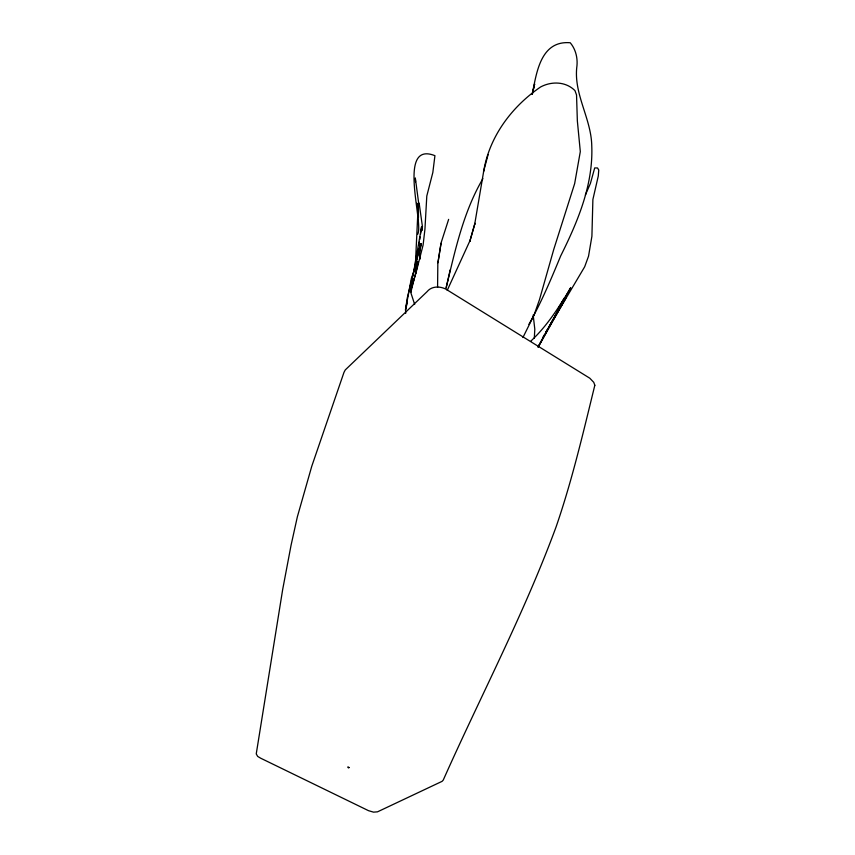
<?xml version="1.0" encoding="UTF-8"?>
<svg xmlns="http://www.w3.org/2000/svg" width="855" height="855" viewBox="0 0 855 855"><rect width="100%" height="100%" fill="white"/><g stroke="black" fill="none" stroke-linecap="round" stroke-linejoin="round"><path stroke-width="1.28" d="M437.578 287.387L437.835 263.34L441.03 243.354M416.203 267.765L415.958 273.034L412.687 284.031L413.735 278.751M419.025 205.799L415.306 177.958L415.53 181.955M415.359 265.114L418.319 203.009L418.469 217.427M534.311 338.259L534.803 329.218L533.178 315.035M417.219 264.003L415.958 273.034L423.097 245.054L424.946 229.119L426.795 196.03L432.833 172.486L434.928 155.674C396.186 140.359 424.518 224.224 417.55 234.398M421.889 230.455L422.434 226.575L419.142 203.169L419.174 205.777M419.036 244.669L419.41 242.083M419.773 239.507L420.147 236.921M420.51 234.345L421.611 226.607L412.944 276.133M437.931 262.774L441.105 242.799L448.64 219.361M412.548 283.956L412.997 281.348M421.761 230.487L422.434 226.575M474.675 224.405L474.931 223.273L469.801 241.452L474.675 224.405L483.738 170.957C489.53 136.276 511.995 106.49 540.595 86.964C551.774 81.011 565.914 81.524 574.966 90.619L576.537 94.969L577.349 120.865L580.31 151.592L574.656 183.601L553.751 249.446L539.473 299.688L534.065 315.003L522.929 337.533M411.629 282.022L412.324 278.228L410.977 293.073L414.675 304.476M419.356 252.706L421.323 243.59L419.452 251.349M415.626 265.766L420.478 243.696L411.373 281.124M446.246 287.43C455.138 250.312 463.389 211.88 482.904 178.652M446 288.381L450.19 269.838M532.291 94.103L534.642 83.972L532.227 94.242M532.334 93.9C536.587 72.13 540.884 40.324 570.221 42.75C575.565 49.013 577.713 57.606 576.965 65.739C573.139 93.569 591.179 118.076 591.756 145.66C593.37 184.808 577.745 221.637 560.666 255.987C551.058 279.211 541.343 302.467 528.903 324.334M410.742 283.7L407.29 297.903L405.516 309.767L405.708 313.358M410.913 292.036L418.416 261.63M407.418 302.168L405.516 309.767L411.415 278.185L417.539 261.673L415.637 269.272M483.513 171.791L488.087 154.595M410.699 290.315L412.324 285.26M447.197 290.433L470.143 240.276M585.354 195.036L590.42 183.408L594.695 167.943L597.527 167.965L598.757 170.049L598.276 176.044L592.889 199.514L591.906 236.269L588.539 256.19L584.681 266.771L548.589 327.689M538.126 346.863L559.01 308.751L538.03 346.991M557.93 309.617L570.713 287.686L560.068 305.93M538.329 346.916L565.743 298.085L548.45 327.7M557.834 309.392L564.418 297.989C554.842 313.507 544.25 328.609 530.859 341.092M557.407 310.493L558.742 308.206M545.789 332.253L547.125 329.977M542.551 337.939L544.56 334.519M545.907 332.242L547.243 329.966M416.695 203.298L416.845 205.97M419.399 252.642L419.762 259.311L419.655 250.173M594.823 385.274C583.185 432.737 572.016 480.799 555.996 527.15C524.029 613.869 480.767 695.778 443.232 780.102L442.067 781.352L377.515 811.833L373.528 812.143L368.505 810.668L260.615 758.171L257.665 756.408L256.243 753.907L282.684 589.458L291.063 545.234L297.358 516.805L311.776 466.232L343.966 372.406L345.27 369.926L427.03 291.715C432.224 285.175 442.281 286.136 448.426 290.721L589.79 378.199L593.765 382.345L594.823 385.274M349.086 767.544L348.402 767.908L347.846 766.935L349.086 767.544"/></g></svg>
